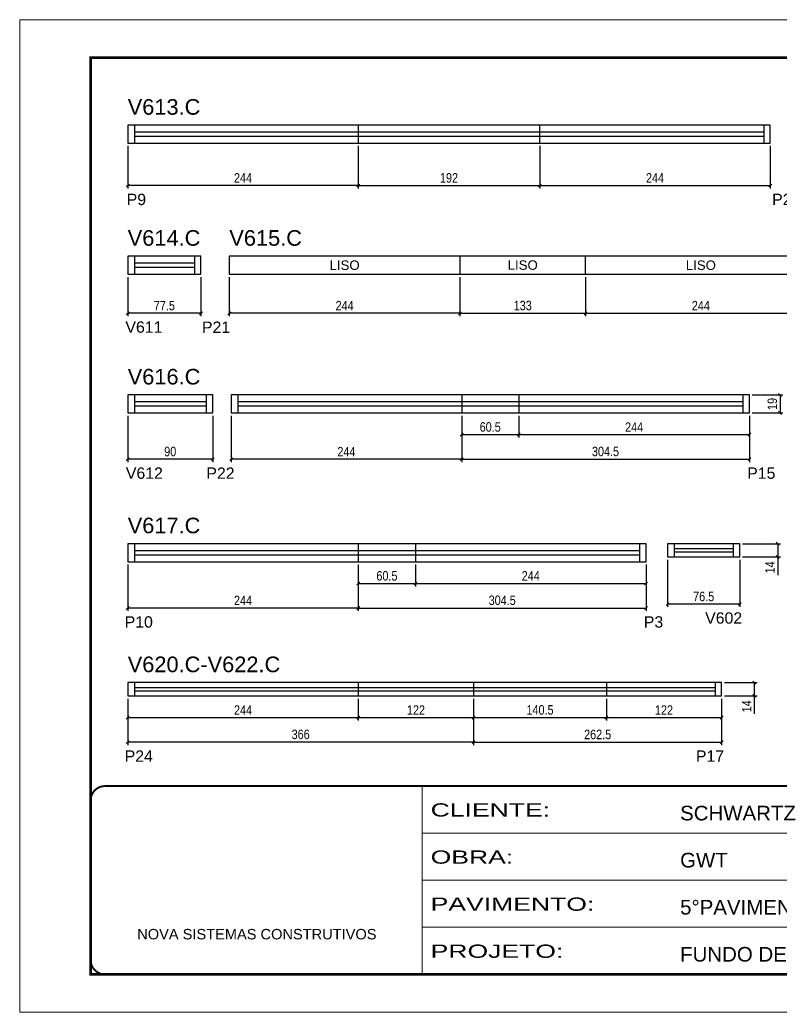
# Model space of a CAD drawing. Extents: x 3245 to 12416, y 917 to 10295.
# Drawn here: x 3245 to 4051, y 6660 to 7710 of the extents above; entities that cross this region are included whole.
import ezdxf
from ezdxf.enums import TextEntityAlignment as Align

# ---------------------------------------------------------------- set-up
doc = ezdxf.new("R2010")
doc.units = 0
doc.linetypes.add('CONTINUO', pattern=[0])
doc.linetypes.add('DASHED', pattern=[0.75, 0.5, -0.25])
for name, color, linetype in [('5', 5, 'Continuous'), ('COTA', 241, 'Continuous'), ('NOMENCLATURA', 7, 'Continuous'), ('Painéis', 200, 'Continuous'), ('SARR_2.2x7', 40, 'Continuous'), ('SARR_EDITAR', 141, 'Continuous')]:
    doc.layers.add(name, color=color, linetype=linetype)
for name, color, linetype, lineweight in [('CARIMBO', 255, 'Continuous', 9), ('Folhas', 255, 'Continuous', 9), ('SARRAFO DE PRESSAO', 251, 'DASHED', 9)]:
    doc.layers.add(name, color=color, linetype=linetype, lineweight=lineweight)
doc.styles.add('ARIAL', font='arial.ttf')
doc.styles.add('COTA TECNICA', font='techl___.ttf', dxfattribs={"height": 10})
doc.styles.add('COTA TECNICA-50', font='techl___.ttf', dxfattribs={"height": 10})
doc.styles.get("Standard").update_dxf_attribs({"font": 'arial.ttf'})
doc.styles.add('Tecnologia', font='')
doc.styles.get('Tecnologia').set_extended_font_data('Forgotten Futurist')
doc.dimstyles.new('COTA PAINEL-50', dxfattribs={"dimtxt": 10, "dimasz": 3, "dimexe": 3, "dimexo": 3, "dimgap": 3, "dimtad": 1, "dimdec": 1, "dimzin": 12, "dimdsep": 46, "dimtxsty": 'COTA TECNICA-50', "dimblk1": 'OBLIQUE', "dimblk2": 'OBLIQUE', "dimsah": 1, "dimcen": 0.9, "dimclrd": 4, "dimclre": 4, "dimclrt": 240, "dimadec": 1, "dimazin": 3, "dimtfac": 1, "dimtdec": 1, "dimtmove": 0, "dimatfit": 3, "dimfxl": 1, "dimtolj": 1, "dimtzin": 12, "dimarcsym": 0})
doc.dimstyles.new('PAINEL', dxfattribs={"dimtxt": 10, "dimasz": 3, "dimexe": 3, "dimexo": 3, "dimgap": 3, "dimtad": 1, "dimdec": 1, "dimzin": 12, "dimdsep": 46, "dimtxsty": 'COTA TECNICA', "dimblk1": 'OBLIQUE', "dimblk2": 'OBLIQUE', "dimsah": 1, "dimcen": 0.9, "dimclrd": 4, "dimclre": 4, "dimclrt": 240, "dimadec": 1, "dimazin": 3, "dimtfac": 1, "dimtdec": 1, "dimtmove": 0, "dimatfit": 3, "dimfxl": 1, "dimtolj": 1, "dimtzin": 12, "dimarcsym": 0})

# ---------------------------------------------------------------- blocks, each defined once
blk = doc.blocks.new('9999999999')
at = {"color": 30, "linetype": 'CONTINUO'}
for p, q in [((98564.6, 34230.2), (98564.6, 34429.4)), ((98564.6, 34379.6), (99584, 34379.6)), ((98564.6, 34329.8), (99488, 34329.8)), ((98564.6, 34280), (99488, 34280))]:
    blk.add_line(p, q, dxfattribs=at)
at = {"color": 30, "linetype": 'CONTINUO', "const_width": 2}
blk.add_lwpolyline([(99584, 34230.2), (99584, 34414.4, 0.414214), (99569, 34429.4), (98229, 34429.4, 0.414214), (98214, 34414.4), (98214, 34245.2, 0.414214), (98229, 34230.2), (99584, 34230.2)], format="xyb", dxfattribs=at)
at = {"layer": 'Folhas'}
blk.add_lwpolyline([(98139, 34190.2), (99624, 34190.2), (99624, 35240.2), (98139, 35240.2)], close=True, dxfattribs=at)
at = {"layer": 'Folhas', "color": 30, "const_width": 3}
blk.add_lwpolyline([(98214, 34230.2), (99584, 34230.2), (99584, 35200.2), (98214, 35200.2)], close=True, dxfattribs=at)
at = {"color": 7, "linetype": 'Continuous', "ltscale": 5, "style": 'ARIAL'}
for s, height, p in [('SCHWARTZ', 15.48, (98837.7, 34393.1)), ('GWT', 15.48, (98837.7, 34343.3)), ('5°PAVIMENTO', 15.483, (98837.7, 34293.5)), ('NOVA SISTEMAS CONSTRUTIVOS', 11.059, (98263.2, 34267.2)), ('FUNDO DE VIGA', 15.483, (98837.7, 34243.7))]:
    blk.add_text(s, height=height, dxfattribs=at).set_placement(p)
at = {"layer": 'Folhas', "color": 7, "style": 'Tecnologia', "width": 1.5}
for s, p in [('CLIENTE:', (98573.7, 34397.2)), ('OBRA:', (98573.7, 34347.3)), ('PAVIMENTO:', (98573.7, 34297.5)), ('PROJETO:', (98573.7, 34247.7))]:
    blk.add_text(s, height=14, dxfattribs=at).set_placement(p)
blk = doc.blocks.new('_Oblique')
at = {"color": 0, "linetype": 'ByBlock', "lineweight": -2}
blk.add_line((-0.5, -0.5), (0.5, 0.5), dxfattribs=at)
blk = doc.blocks.new('*D63')
at = {"layer": 'COTA', "color": 4, "linetype": 'ByBlock', "lineweight": -2, "transparency": 16777216}
for p, q in [((3359.5, 7291.2), (3359.5, 7242.2)), ((3449.5, 7291.2), (3449.5, 7242.2)), ((3449.5, 7245.2), (3359.5, 7245.2))]:
    blk.add_line(p, q, dxfattribs=at)
at = {"layer": 'Defpoints', "color": 0, "linetype": 'ByBlock', "transparency": 16777216}
for p in [(3359.5, 7294.2), (3449.5, 7294.2), (3359.5, 7245.2)]:
    blk.add_point(p, dxfattribs=at)
at = {"layer": 'COTA', "color": 4, "linetype": 'ByBlock', "lineweight": -2, "transparency": 16777216, "xscale": 3, "yscale": 3, "zscale": 3, "rotation": 180}
blk.add_blockref('_Oblique', (3359.5, 7245.2), dxfattribs=at)
at = {"layer": 'COTA', "color": 4, "linetype": 'ByBlock', "lineweight": -2, "transparency": 16777216, "xscale": 3, "yscale": 3, "zscale": 3}
blk.add_blockref('_Oblique', (3449.5, 7245.2), dxfattribs=at)
at = {"layer": 'COTA', "color": 240, "linetype": 'ByBlock', "transparency": 16777216, "insert": (3404.5, 7253.3), "char_height": 10, "attachment_point": 5, "style": 'COTA TECNICA-50'}
blk.add_mtext('\\A1;90', dxfattribs=at)
blk = doc.blocks.new('*D64')
at = {"layer": 'COTA', "color": 4, "linetype": 'ByBlock', "lineweight": -2, "transparency": 16777216}
for p, q in [((3468.9, 7291.2), (3468.9, 7242.2)), ((3712.9, 7291.2), (3712.9, 7242.2)), ((3712.9, 7245.2), (3468.9, 7245.2))]:
    blk.add_line(p, q, dxfattribs=at)
at = {"layer": 'Defpoints', "color": 0, "linetype": 'ByBlock', "transparency": 16777216}
for p in [(3468.9, 7294.2), (3712.9, 7294.2), (3468.9, 7245.2)]:
    blk.add_point(p, dxfattribs=at)
at = {"layer": 'COTA', "color": 4, "linetype": 'ByBlock', "lineweight": -2, "transparency": 16777216, "xscale": 3, "yscale": 3, "zscale": 3, "rotation": 180}
blk.add_blockref('_Oblique', (3468.9, 7245.2), dxfattribs=at)
at = {"layer": 'COTA', "color": 4, "linetype": 'ByBlock', "lineweight": -2, "transparency": 16777216, "xscale": 3, "yscale": 3, "zscale": 3}
blk.add_blockref('_Oblique', (3712.9, 7245.2), dxfattribs=at)
at = {"layer": 'COTA', "color": 240, "linetype": 'ByBlock', "transparency": 16777216, "insert": (3590.9, 7253.2), "char_height": 10, "attachment_point": 5, "style": 'COTA TECNICA-50'}
blk.add_mtext('\\A1;244', dxfattribs=at)
blk = doc.blocks.new('*D65')
at = {"layer": 'COTA', "color": 4, "linetype": 'ByBlock', "lineweight": -2, "transparency": 16777216}
for p, q in [((3712.9, 7291.2), (3712.9, 7242.2)), ((4017.4, 7291.2), (4017.4, 7242.2)), ((3712.9, 7245.2), (4017.4, 7245.2))]:
    blk.add_line(p, q, dxfattribs=at)
at = {"layer": 'Defpoints', "color": 0, "linetype": 'ByBlock', "transparency": 16777216}
for p in [(3712.9, 7294.2), (4017.4, 7294.2), (4017.4, 7245.2)]:
    blk.add_point(p, dxfattribs=at)
at = {"layer": 'COTA', "color": 4, "linetype": 'ByBlock', "lineweight": -2, "transparency": 16777216, "xscale": 3, "yscale": 3, "zscale": 3, "rotation": 180}
blk.add_blockref('_Oblique', (3712.9, 7245.2), dxfattribs=at)
at = {"layer": 'COTA', "color": 4, "linetype": 'ByBlock', "lineweight": -2, "transparency": 16777216, "xscale": 3, "yscale": 3, "zscale": 3}
blk.add_blockref('_Oblique', (4017.4, 7245.2), dxfattribs=at)
at = {"layer": 'COTA', "color": 240, "linetype": 'ByBlock', "transparency": 16777216, "insert": (3865.1, 7253.4), "char_height": 10, "attachment_point": 5, "style": 'COTA TECNICA-50'}
blk.add_mtext('\\A1;304.5', dxfattribs=at)
blk = doc.blocks.new('*D66')
at = {"layer": 'COTA', "color": 4, "linetype": 'ByBlock', "lineweight": -2, "transparency": 16777216}
for p, q in [((3712.9, 7291.2), (3712.9, 7268.2)), ((3773.4, 7291.2), (3773.4, 7268.2)), ((3712.9, 7271.2), (3773.4, 7271.2))]:
    blk.add_line(p, q, dxfattribs=at)
at = {"layer": 'Defpoints', "color": 0, "linetype": 'ByBlock', "transparency": 16777216}
for p in [(3712.9, 7294.2), (3773.4, 7294.2), (3773.4, 7271.2)]:
    blk.add_point(p, dxfattribs=at)
at = {"layer": 'COTA', "color": 4, "linetype": 'ByBlock', "lineweight": -2, "transparency": 16777216, "xscale": 3, "yscale": 3, "zscale": 3, "rotation": 180}
blk.add_blockref('_Oblique', (3712.9, 7271.2), dxfattribs=at)
at = {"layer": 'COTA', "color": 4, "linetype": 'ByBlock', "lineweight": -2, "transparency": 16777216, "xscale": 3, "yscale": 3, "zscale": 3}
blk.add_blockref('_Oblique', (3773.4, 7271.2), dxfattribs=at)
at = {"layer": 'COTA', "color": 240, "linetype": 'ByBlock', "transparency": 16777216, "insert": (3743.1, 7279.3), "char_height": 10, "attachment_point": 5, "style": 'COTA TECNICA-50'}
blk.add_mtext('\\A1;60.5', dxfattribs=at)
blk = doc.blocks.new('*D67')
at = {"layer": 'COTA', "color": 4, "linetype": 'ByBlock', "lineweight": -2, "transparency": 16777216}
for p, q in [((3773.4, 7291.2), (3773.4, 7268.2)), ((4017.4, 7291.2), (4017.4, 7268.2)), ((3773.4, 7271.2), (4017.4, 7271.2))]:
    blk.add_line(p, q, dxfattribs=at)
at = {"layer": 'Defpoints', "color": 0, "linetype": 'ByBlock', "transparency": 16777216}
for p in [(3773.4, 7294.2), (4017.4, 7294.2), (4017.4, 7271.2)]:
    blk.add_point(p, dxfattribs=at)
at = {"layer": 'COTA', "color": 4, "linetype": 'ByBlock', "lineweight": -2, "transparency": 16777216, "xscale": 3, "yscale": 3, "zscale": 3, "rotation": 180}
blk.add_blockref('_Oblique', (3773.4, 7271.2), dxfattribs=at)
at = {"layer": 'COTA', "color": 4, "linetype": 'ByBlock', "lineweight": -2, "transparency": 16777216, "xscale": 3, "yscale": 3, "zscale": 3}
blk.add_blockref('_Oblique', (4017.4, 7271.2), dxfattribs=at)
at = {"layer": 'COTA', "color": 240, "linetype": 'ByBlock', "transparency": 16777216, "insert": (3895.4, 7279.2), "char_height": 10, "attachment_point": 5, "style": 'COTA TECNICA-50'}
blk.add_mtext('\\A1;244', dxfattribs=at)
blk = doc.blocks.new('*D118')
at = {"layer": 'COTA', "color": 4, "linetype": 'ByBlock', "lineweight": -2, "transparency": 16777216}
for p, q in [((3359.5, 7576.7), (3359.5, 7531.8)), ((3603.5, 7576.7), (3603.5, 7531.8)), ((3603.5, 7534.8), (3359.5, 7534.8))]:
    blk.add_line(p, q, dxfattribs=at)
at = {"layer": 'Defpoints', "color": 0, "linetype": 'ByBlock', "transparency": 16777216}
for p in [(3359.5, 7579.7), (3603.5, 7579.7), (3359.5, 7534.8)]:
    blk.add_point(p, dxfattribs=at)
at = {"layer": 'COTA', "color": 4, "linetype": 'ByBlock', "lineweight": -2, "transparency": 16777216, "xscale": 3, "yscale": 3, "zscale": 3, "rotation": 180}
blk.add_blockref('_Oblique', (3359.5, 7534.8), dxfattribs=at)
at = {"layer": 'COTA', "color": 4, "linetype": 'ByBlock', "lineweight": -2, "transparency": 16777216, "xscale": 3, "yscale": 3, "zscale": 3}
blk.add_blockref('_Oblique', (3603.5, 7534.8), dxfattribs=at)
at = {"layer": 'COTA', "color": 240, "linetype": 'ByBlock', "transparency": 16777216, "insert": (3481.5, 7542.9), "char_height": 10, "attachment_point": 5, "style": 'COTA TECNICA-50'}
blk.add_mtext('\\A1;244', dxfattribs=at)
blk = doc.blocks.new('*D120')
at = {"layer": 'COTA', "color": 4, "linetype": 'ByBlock', "lineweight": -2, "transparency": 16777216}
for p, q in [((3603.5, 7576.7), (3603.5, 7531.8)), ((3795.5, 7576.7), (3795.5, 7531.8)), ((3603.5, 7534.8), (3795.5, 7534.8))]:
    blk.add_line(p, q, dxfattribs=at)
at = {"layer": 'Defpoints', "color": 0, "linetype": 'ByBlock', "transparency": 16777216}
for p in [(3603.5, 7579.7), (3795.5, 7579.7), (3795.5, 7534.8)]:
    blk.add_point(p, dxfattribs=at)
at = {"layer": 'COTA', "color": 4, "linetype": 'ByBlock', "lineweight": -2, "transparency": 16777216, "xscale": 3, "yscale": 3, "zscale": 3, "rotation": 180}
blk.add_blockref('_Oblique', (3603.5, 7534.8), dxfattribs=at)
at = {"layer": 'COTA', "color": 4, "linetype": 'ByBlock', "lineweight": -2, "transparency": 16777216, "xscale": 3, "yscale": 3, "zscale": 3}
blk.add_blockref('_Oblique', (3795.5, 7534.8), dxfattribs=at)
at = {"layer": 'COTA', "color": 240, "linetype": 'ByBlock', "transparency": 16777216, "insert": (3699.5, 7542.9), "char_height": 10, "attachment_point": 5, "style": 'COTA TECNICA-50'}
blk.add_mtext('\\A1;192', dxfattribs=at)
blk = doc.blocks.new('*D121')
at = {"layer": 'COTA', "color": 4, "linetype": 'ByBlock', "lineweight": -2, "transparency": 16777216}
for p, q in [((3795.5, 7576.7), (3795.5, 7531.8)), ((4039.5, 7576.7), (4039.5, 7531.8)), ((3795.5, 7534.8), (4039.5, 7534.8))]:
    blk.add_line(p, q, dxfattribs=at)
at = {"layer": 'Defpoints', "color": 0, "linetype": 'ByBlock', "transparency": 16777216}
for p in [(3795.5, 7579.7), (4039.5, 7579.7), (4039.5, 7534.8)]:
    blk.add_point(p, dxfattribs=at)
at = {"layer": 'COTA', "color": 4, "linetype": 'ByBlock', "lineweight": -2, "transparency": 16777216, "xscale": 3, "yscale": 3, "zscale": 3, "rotation": 180}
blk.add_blockref('_Oblique', (3795.5, 7534.8), dxfattribs=at)
at = {"layer": 'COTA', "color": 4, "linetype": 'ByBlock', "lineweight": -2, "transparency": 16777216, "xscale": 3, "yscale": 3, "zscale": 3}
blk.add_blockref('_Oblique', (4039.5, 7534.8), dxfattribs=at)
at = {"layer": 'COTA', "color": 240, "linetype": 'ByBlock', "transparency": 16777216, "insert": (3917.5, 7542.9), "char_height": 10, "attachment_point": 5, "style": 'COTA TECNICA-50'}
blk.add_mtext('\\A1;244', dxfattribs=at)
blk = doc.blocks.new('*D119')
at = {"layer": 'COTA', "color": 4, "linetype": 'ByBlock', "lineweight": -2, "transparency": 16777216}
for p, q in [((3467, 7438), (3467, 7396.6)), ((3711, 7438), (3711, 7396.6)), ((3711, 7399.6), (3467, 7399.6))]:
    blk.add_line(p, q, dxfattribs=at)
at = {"layer": 'Defpoints', "color": 0, "linetype": 'ByBlock', "transparency": 16777216}
for p in [(3467, 7441), (3711, 7441), (3467, 7399.6)]:
    blk.add_point(p, dxfattribs=at)
at = {"layer": 'COTA', "color": 4, "linetype": 'ByBlock', "lineweight": -2, "transparency": 16777216, "xscale": 3, "yscale": 3, "zscale": 3, "rotation": 180}
blk.add_blockref('_Oblique', (3467, 7399.6), dxfattribs=at)
at = {"layer": 'COTA', "color": 4, "linetype": 'ByBlock', "lineweight": -2, "transparency": 16777216, "xscale": 3, "yscale": 3, "zscale": 3}
blk.add_blockref('_Oblique', (3711, 7399.6), dxfattribs=at)
at = {"layer": 'COTA', "color": 240, "linetype": 'ByBlock', "transparency": 16777216, "insert": (3589, 7407.7), "char_height": 10, "attachment_point": 5, "style": 'COTA TECNICA-50'}
blk.add_mtext('\\A1;244', dxfattribs=at)
blk = doc.blocks.new('*D124')
at = {"layer": 'COTA', "color": 4, "linetype": 'ByBlock', "lineweight": -2, "transparency": 16777216}
for p, q in [((3711, 7438), (3711, 7396.6)), ((3844, 7438), (3844, 7396.6)), ((3711, 7399.6), (3844, 7399.6))]:
    blk.add_line(p, q, dxfattribs=at)
at = {"layer": 'Defpoints', "color": 0, "linetype": 'ByBlock', "transparency": 16777216}
for p in [(3711, 7441), (3844, 7441), (3844, 7399.6)]:
    blk.add_point(p, dxfattribs=at)
at = {"layer": 'COTA', "color": 4, "linetype": 'ByBlock', "lineweight": -2, "transparency": 16777216, "xscale": 3, "yscale": 3, "zscale": 3, "rotation": 180}
blk.add_blockref('_Oblique', (3711, 7399.6), dxfattribs=at)
at = {"layer": 'COTA', "color": 4, "linetype": 'ByBlock', "lineweight": -2, "transparency": 16777216, "xscale": 3, "yscale": 3, "zscale": 3}
blk.add_blockref('_Oblique', (3844, 7399.6), dxfattribs=at)
at = {"layer": 'COTA', "color": 240, "linetype": 'ByBlock', "transparency": 16777216, "insert": (3777.5, 7407.8), "char_height": 10, "attachment_point": 5, "style": 'COTA TECNICA-50'}
blk.add_mtext('\\A1;133', dxfattribs=at)
blk = doc.blocks.new('*D125')
at = {"layer": 'COTA', "color": 4, "linetype": 'ByBlock', "lineweight": -2, "transparency": 16777216}
for p, q in [((3844, 7438), (3844, 7396.6)), ((4088, 7438), (4088, 7396.6)), ((3844, 7399.6), (4088, 7399.6))]:
    blk.add_line(p, q, dxfattribs=at)
at = {"layer": 'Defpoints', "color": 0, "linetype": 'ByBlock', "transparency": 16777216}
for p in [(3844, 7441), (4088, 7441), (4088, 7399.6)]:
    blk.add_point(p, dxfattribs=at)
at = {"layer": 'COTA', "color": 4, "linetype": 'ByBlock', "lineweight": -2, "transparency": 16777216, "xscale": 3, "yscale": 3, "zscale": 3, "rotation": 180}
blk.add_blockref('_Oblique', (3844, 7399.6), dxfattribs=at)
at = {"layer": 'COTA', "color": 4, "linetype": 'ByBlock', "lineweight": -2, "transparency": 16777216, "xscale": 3, "yscale": 3, "zscale": 3}
blk.add_blockref('_Oblique', (4088, 7399.6), dxfattribs=at)
at = {"layer": 'COTA', "color": 240, "linetype": 'ByBlock', "transparency": 16777216, "insert": (3966, 7407.7), "char_height": 10, "attachment_point": 5, "style": 'COTA TECNICA-50'}
blk.add_mtext('\\A1;244', dxfattribs=at)
blk = doc.blocks.new('*D127')
at = {"layer": 'COTA', "color": 4, "linetype": 'ByBlock', "lineweight": -2, "transparency": 16777216}
for p, q in [((3359.5, 7438), (3359.5, 7396.6)), ((3437, 7437.9), (3437, 7396.6)), ((3437, 7399.6), (3359.5, 7399.6))]:
    blk.add_line(p, q, dxfattribs=at)
at = {"layer": 'Defpoints', "color": 0, "linetype": 'ByBlock', "transparency": 16777216}
for p in [(3359.5, 7441), (3437, 7440.9), (3359.5, 7399.6)]:
    blk.add_point(p, dxfattribs=at)
at = {"layer": 'COTA', "color": 4, "linetype": 'ByBlock', "lineweight": -2, "transparency": 16777216, "xscale": 3, "yscale": 3, "zscale": 3, "rotation": 180}
blk.add_blockref('_Oblique', (3359.5, 7399.6), dxfattribs=at)
at = {"layer": 'COTA', "color": 4, "linetype": 'ByBlock', "lineweight": -2, "transparency": 16777216, "xscale": 3, "yscale": 3, "zscale": 3}
blk.add_blockref('_Oblique', (3437, 7399.6), dxfattribs=at)
at = {"layer": 'COTA', "color": 240, "linetype": 'ByBlock', "transparency": 16777216, "insert": (3398.3, 7407.7), "char_height": 10, "attachment_point": 5, "style": 'COTA TECNICA-50'}
blk.add_mtext('\\A1;77.5', dxfattribs=at)
blk = doc.blocks.new('*D128')
at = {"layer": 'COTA', "color": 4, "lineweight": -2, "transparency": 16777216}
for p, q in [((4020.4, 7313.2), (4052.8, 7313.2)), ((4049.8, 7313.2), (4049.8, 7294.2)), ((4020.4, 7294.2), (4052.8, 7294.2))]:
    blk.add_line(p, q, dxfattribs=at)
at = {"layer": 'Defpoints', "color": 0, "transparency": 16777216}
for p in [(4017.4, 7313.2), (4017.4, 7294.2), (4049.8, 7294.2)]:
    blk.add_point(p, dxfattribs=at)
at = {"layer": 'COTA', "color": 4, "lineweight": -2, "transparency": 16777216, "xscale": 3, "yscale": 3, "zscale": 3}
for p, rotation in [((4049.8, 7313.2), 90), ((4049.8, 7294.2), 270)]:
    blk.add_blockref('_Oblique', p, dxfattribs=dict(at, rotation=rotation))
at = {"layer": 'COTA', "color": 240, "transparency": 16777216, "insert": (4041.7, 7303.7), "char_height": 10, "attachment_point": 5, "rotation": 90, "style": 'COTA TECNICA'}
blk.add_mtext('\\A1;19', dxfattribs=at)
blk = doc.blocks.new('*D129')
at = {"layer": 'COTA', "color": 4, "linetype": 'ByBlock', "lineweight": -2, "transparency": 16777216}
for p, q in [((3359.5, 7133.8), (3359.5, 7084.7)), ((3603.5, 7133.8), (3603.5, 7084.7)), ((3603.5, 7087.7), (3359.5, 7087.7))]:
    blk.add_line(p, q, dxfattribs=at)
at = {"layer": 'Defpoints', "color": 0, "linetype": 'ByBlock', "transparency": 16777216}
for p in [(3359.5, 7136.8), (3603.5, 7136.8), (3359.5, 7087.7)]:
    blk.add_point(p, dxfattribs=at)
at = {"layer": 'COTA', "color": 4, "linetype": 'ByBlock', "lineweight": -2, "transparency": 16777216, "xscale": 3, "yscale": 3, "zscale": 3, "rotation": 180}
blk.add_blockref('_Oblique', (3359.5, 7087.7), dxfattribs=at)
at = {"layer": 'COTA', "color": 4, "linetype": 'ByBlock', "lineweight": -2, "transparency": 16777216, "xscale": 3, "yscale": 3, "zscale": 3}
blk.add_blockref('_Oblique', (3603.5, 7087.7), dxfattribs=at)
at = {"layer": 'COTA', "color": 240, "linetype": 'ByBlock', "transparency": 16777216, "insert": (3481.5, 7095.8), "char_height": 10, "attachment_point": 5, "style": 'COTA TECNICA-50'}
blk.add_mtext('\\A1;244', dxfattribs=at)
blk = doc.blocks.new('*D130')
at = {"layer": 'COTA', "color": 4, "linetype": 'ByBlock', "lineweight": -2, "transparency": 16777216}
for p, q in [((3603.5, 7133.8), (3603.5, 7084.7)), ((3908, 7133.8), (3908, 7084.7)), ((3603.5, 7087.7), (3908, 7087.7))]:
    blk.add_line(p, q, dxfattribs=at)
at = {"layer": 'Defpoints', "color": 0, "linetype": 'ByBlock', "transparency": 16777216}
for p in [(3603.5, 7136.8), (3908, 7136.8), (3908, 7087.7)]:
    blk.add_point(p, dxfattribs=at)
at = {"layer": 'COTA', "color": 4, "linetype": 'ByBlock', "lineweight": -2, "transparency": 16777216, "xscale": 3, "yscale": 3, "zscale": 3, "rotation": 180}
blk.add_blockref('_Oblique', (3603.5, 7087.7), dxfattribs=at)
at = {"layer": 'COTA', "color": 4, "linetype": 'ByBlock', "lineweight": -2, "transparency": 16777216, "xscale": 3, "yscale": 3, "zscale": 3}
blk.add_blockref('_Oblique', (3908, 7087.7), dxfattribs=at)
at = {"layer": 'COTA', "color": 240, "linetype": 'ByBlock', "transparency": 16777216, "insert": (3755.8, 7095.9), "char_height": 10, "attachment_point": 5, "style": 'COTA TECNICA-50'}
blk.add_mtext('\\A1;304.5', dxfattribs=at)
blk = doc.blocks.new('*D131')
at = {"layer": 'COTA', "color": 4, "linetype": 'ByBlock', "lineweight": -2, "transparency": 16777216}
for p, q in [((3603.5, 7133.8), (3603.5, 7110.7)), ((3664, 7133.8), (3664, 7110.7)), ((3603.5, 7113.7), (3664, 7113.7))]:
    blk.add_line(p, q, dxfattribs=at)
at = {"layer": 'Defpoints', "color": 0, "linetype": 'ByBlock', "transparency": 16777216}
for p in [(3603.5, 7136.8), (3664, 7136.8), (3664, 7113.7)]:
    blk.add_point(p, dxfattribs=at)
at = {"layer": 'COTA', "color": 4, "linetype": 'ByBlock', "lineweight": -2, "transparency": 16777216, "xscale": 3, "yscale": 3, "zscale": 3, "rotation": 180}
blk.add_blockref('_Oblique', (3603.5, 7113.7), dxfattribs=at)
at = {"layer": 'COTA', "color": 4, "linetype": 'ByBlock', "lineweight": -2, "transparency": 16777216, "xscale": 3, "yscale": 3, "zscale": 3}
blk.add_blockref('_Oblique', (3664, 7113.7), dxfattribs=at)
at = {"layer": 'COTA', "color": 240, "linetype": 'ByBlock', "transparency": 16777216, "insert": (3633.8, 7121.8), "char_height": 10, "attachment_point": 5, "style": 'COTA TECNICA-50'}
blk.add_mtext('\\A1;60.5', dxfattribs=at)
blk = doc.blocks.new('*D132')
at = {"layer": 'COTA', "color": 4, "linetype": 'ByBlock', "lineweight": -2, "transparency": 16777216}
for p, q in [((3664, 7133.8), (3664, 7110.7)), ((3908, 7133.8), (3908, 7110.7)), ((3664, 7113.7), (3908, 7113.7))]:
    blk.add_line(p, q, dxfattribs=at)
at = {"layer": 'Defpoints', "color": 0, "linetype": 'ByBlock', "transparency": 16777216}
for p in [(3664, 7136.8), (3908, 7136.8), (3908, 7113.7)]:
    blk.add_point(p, dxfattribs=at)
at = {"layer": 'COTA', "color": 4, "linetype": 'ByBlock', "lineweight": -2, "transparency": 16777216, "xscale": 3, "yscale": 3, "zscale": 3, "rotation": 180}
blk.add_blockref('_Oblique', (3664, 7113.7), dxfattribs=at)
at = {"layer": 'COTA', "color": 4, "linetype": 'ByBlock', "lineweight": -2, "transparency": 16777216, "xscale": 3, "yscale": 3, "zscale": 3}
blk.add_blockref('_Oblique', (3908, 7113.7), dxfattribs=at)
at = {"layer": 'COTA', "color": 240, "linetype": 'ByBlock', "transparency": 16777216, "insert": (3786, 7121.8), "char_height": 10, "attachment_point": 5, "style": 'COTA TECNICA-50'}
blk.add_mtext('\\A1;244', dxfattribs=at)
blk = doc.blocks.new('*D133')
at = {"layer": 'COTA', "color": 4, "linetype": 'ByBlock', "lineweight": -2, "transparency": 16777216}
for p, q in [((3930.7, 7138.8), (3930.7, 7088.9)), ((4007.2, 7138.8), (4007.2, 7088.9)), ((4007.2, 7091.9), (3930.7, 7091.9))]:
    blk.add_line(p, q, dxfattribs=at)
at = {"layer": 'Defpoints', "color": 0, "linetype": 'ByBlock', "transparency": 16777216}
for p in [(3930.7, 7141.8), (4007.2, 7141.8), (3930.7, 7091.9)]:
    blk.add_point(p, dxfattribs=at)
at = {"layer": 'COTA', "color": 4, "linetype": 'ByBlock', "lineweight": -2, "transparency": 16777216, "xscale": 3, "yscale": 3, "zscale": 3, "rotation": 180}
blk.add_blockref('_Oblique', (3930.7, 7091.9), dxfattribs=at)
at = {"layer": 'COTA', "color": 4, "linetype": 'ByBlock', "lineweight": -2, "transparency": 16777216, "xscale": 3, "yscale": 3, "zscale": 3}
blk.add_blockref('_Oblique', (4007.2, 7091.9), dxfattribs=at)
at = {"layer": 'COTA', "color": 240, "linetype": 'ByBlock', "transparency": 16777216, "insert": (3969, 7100), "char_height": 10, "attachment_point": 5, "style": 'COTA TECNICA-50'}
blk.add_mtext('\\A1;76.5', dxfattribs=at)
blk = doc.blocks.new('*D134')
at = {"layer": 'COTA', "color": 4, "linetype": 'ByBlock', "lineweight": -2, "transparency": 16777216}
for p, q in [((4010.2, 7155.8), (4050.3, 7155.8)), ((4047.3, 7155.8), (4047.3, 7141.8)), ((4010.2, 7141.8), (4050.3, 7141.8)), ((4047.3, 7141.8), (4047.3, 7122.7))]:
    blk.add_line(p, q, dxfattribs=at)
at = {"layer": 'Defpoints', "color": 0, "linetype": 'ByBlock', "transparency": 16777216}
for p in [(4007.2, 7155.8), (4007.2, 7141.8), (4047.3, 7141.8)]:
    blk.add_point(p, dxfattribs=at)
at = {"layer": 'COTA', "color": 4, "linetype": 'ByBlock', "lineweight": -2, "transparency": 16777216, "xscale": 3, "yscale": 3, "zscale": 3}
for p, rotation in [((4047.3, 7155.8), 90), ((4047.3, 7141.8), 270)]:
    blk.add_blockref('_Oblique', p, dxfattribs=dict(at, rotation=rotation))
at = {"layer": 'COTA', "color": 240, "linetype": 'ByBlock', "transparency": 16777216, "insert": (4039.2, 7130.7), "char_height": 10, "attachment_point": 5, "rotation": 90, "style": 'COTA TECNICA-50'}
blk.add_mtext('\\A1;14', dxfattribs=at)
blk = doc.blocks.new('*D148')
at = {"layer": 'COTA', "color": 4, "linetype": 'ByBlock', "lineweight": -2, "transparency": 16777216}
for p, q in [((3359.5, 6991.8), (3359.5, 6942.8)), ((3725.5, 6991.8), (3725.5, 6942.8)), ((3725.5, 6945.8), (3359.5, 6945.8))]:
    blk.add_line(p, q, dxfattribs=at)
at = {"layer": 'Defpoints', "color": 0, "linetype": 'ByBlock', "transparency": 16777216}
for p in [(3359.5, 6994.8), (3725.5, 6994.8), (3359.5, 6945.8)]:
    blk.add_point(p, dxfattribs=at)
at = {"layer": 'COTA', "color": 4, "linetype": 'ByBlock', "lineweight": -2, "transparency": 16777216, "xscale": 3, "yscale": 3, "zscale": 3, "rotation": 180}
blk.add_blockref('_Oblique', (3359.5, 6945.8), dxfattribs=at)
at = {"layer": 'COTA', "color": 4, "linetype": 'ByBlock', "lineweight": -2, "transparency": 16777216, "xscale": 3, "yscale": 3, "zscale": 3}
blk.add_blockref('_Oblique', (3725.5, 6945.8), dxfattribs=at)
at = {"layer": 'COTA', "color": 240, "linetype": 'ByBlock', "transparency": 16777216, "insert": (3542.5, 6954), "char_height": 10, "attachment_point": 5, "style": 'COTA TECNICA-50'}
blk.add_mtext('\\A1;366', dxfattribs=at)
blk = doc.blocks.new('*D145')
at = {"layer": 'COTA', "color": 4, "linetype": 'ByBlock', "lineweight": -2, "transparency": 16777216}
for p, q in [((3725.5, 6991.8), (3725.5, 6942.8)), ((3988, 6991.8), (3988, 6942.8)), ((3725.5, 6945.8), (3988, 6945.8))]:
    blk.add_line(p, q, dxfattribs=at)
at = {"layer": 'Defpoints', "color": 0, "linetype": 'ByBlock', "transparency": 16777216}
for p in [(3725.5, 6994.8), (3988, 6994.8), (3988, 6945.8)]:
    blk.add_point(p, dxfattribs=at)
at = {"layer": 'COTA', "color": 4, "linetype": 'ByBlock', "lineweight": -2, "transparency": 16777216, "xscale": 3, "yscale": 3, "zscale": 3, "rotation": 180}
blk.add_blockref('_Oblique', (3725.5, 6945.8), dxfattribs=at)
at = {"layer": 'COTA', "color": 4, "linetype": 'ByBlock', "lineweight": -2, "transparency": 16777216, "xscale": 3, "yscale": 3, "zscale": 3}
blk.add_blockref('_Oblique', (3988, 6945.8), dxfattribs=at)
at = {"layer": 'COTA', "color": 240, "linetype": 'ByBlock', "transparency": 16777216, "insert": (3856.8, 6953.9), "char_height": 10, "attachment_point": 5, "style": 'COTA TECNICA-50'}
blk.add_mtext('\\A1;262.5', dxfattribs=at)
blk = doc.blocks.new('*D146')
at = {"layer": 'COTA', "color": 4, "linetype": 'ByBlock', "lineweight": -2, "transparency": 16777216}
for p, q in [((3725.5, 6991.8), (3725.5, 6968.8)), ((3866, 6991.8), (3866, 6968.8)), ((3725.5, 6971.8), (3866, 6971.8))]:
    blk.add_line(p, q, dxfattribs=at)
at = {"layer": 'Defpoints', "color": 0, "linetype": 'ByBlock', "transparency": 16777216}
for p in [(3725.5, 6994.8), (3866, 6994.8), (3866, 6971.8)]:
    blk.add_point(p, dxfattribs=at)
at = {"layer": 'COTA', "color": 4, "linetype": 'ByBlock', "lineweight": -2, "transparency": 16777216, "xscale": 3, "yscale": 3, "zscale": 3, "rotation": 180}
blk.add_blockref('_Oblique', (3725.5, 6971.8), dxfattribs=at)
at = {"layer": 'COTA', "color": 4, "linetype": 'ByBlock', "lineweight": -2, "transparency": 16777216, "xscale": 3, "yscale": 3, "zscale": 3}
blk.add_blockref('_Oblique', (3866, 6971.8), dxfattribs=at)
at = {"layer": 'COTA', "color": 240, "linetype": 'ByBlock', "transparency": 16777216, "insert": (3795.8, 6979.9), "char_height": 10, "attachment_point": 5, "style": 'COTA TECNICA-50'}
blk.add_mtext('\\A1;140.5', dxfattribs=at)
blk = doc.blocks.new('*D147')
at = {"layer": 'COTA', "color": 4, "linetype": 'ByBlock', "lineweight": -2, "transparency": 16777216}
for p, q in [((3866, 6991.8), (3866, 6968.8)), ((3988, 6991.8), (3988, 6968.8)), ((3866, 6971.8), (3988, 6971.8))]:
    blk.add_line(p, q, dxfattribs=at)
at = {"layer": 'Defpoints', "color": 0, "linetype": 'ByBlock', "transparency": 16777216}
for p in [(3866, 6994.8), (3988, 6994.8), (3988, 6971.8)]:
    blk.add_point(p, dxfattribs=at)
at = {"layer": 'COTA', "color": 4, "linetype": 'ByBlock', "lineweight": -2, "transparency": 16777216, "xscale": 3, "yscale": 3, "zscale": 3, "rotation": 180}
blk.add_blockref('_Oblique', (3866, 6971.8), dxfattribs=at)
at = {"layer": 'COTA', "color": 4, "linetype": 'ByBlock', "lineweight": -2, "transparency": 16777216, "xscale": 3, "yscale": 3, "zscale": 3}
blk.add_blockref('_Oblique', (3988, 6971.8), dxfattribs=at)
at = {"layer": 'COTA', "color": 240, "linetype": 'ByBlock', "transparency": 16777216, "insert": (3927, 6979.8), "char_height": 10, "attachment_point": 5, "style": 'COTA TECNICA-50'}
blk.add_mtext('\\A1;122', dxfattribs=at)
blk = doc.blocks.new('*D149')
at = {"layer": 'COTA', "color": 4, "lineweight": -2, "transparency": 16777216}
for p, q in [((3991, 7008.8), (4025.6, 7008.8)), ((4022.6, 7008.8), (4022.6, 6994.8)), ((3991, 6994.8), (4025.6, 6994.8)), ((4022.6, 6994.8), (4022.6, 6975.7))]:
    blk.add_line(p, q, dxfattribs=at)
at = {"layer": 'Defpoints', "color": 0, "transparency": 16777216}
for p in [(3988, 7008.8), (3988, 6994.8), (4022.6, 6994.8)]:
    blk.add_point(p, dxfattribs=at)
at = {"layer": 'COTA', "color": 4, "lineweight": -2, "transparency": 16777216, "xscale": 3, "yscale": 3, "zscale": 3}
for p, rotation in [((4022.6, 7008.8), 90), ((4022.6, 6994.8), 270)]:
    blk.add_blockref('_Oblique', p, dxfattribs=dict(at, rotation=rotation))
at = {"layer": 'COTA', "color": 240, "transparency": 16777216, "insert": (4014.5, 6983.8), "char_height": 10, "attachment_point": 5, "rotation": 90, "style": 'COTA TECNICA'}
blk.add_mtext('\\A1;14', dxfattribs=at)
blk = doc.blocks.new('*D150')
at = {"layer": 'COTA', "color": 4, "lineweight": -2, "transparency": 16777216}
for p, q in [((3359.5, 6991.8), (3359.5, 6968.8)), ((3603.5, 6991.8), (3603.5, 6968.8)), ((3359.5, 6971.8), (3603.5, 6971.8))]:
    blk.add_line(p, q, dxfattribs=at)
at = {"layer": 'Defpoints', "color": 0, "transparency": 16777216}
for p in [(3359.5, 6994.8), (3603.5, 6994.8), (3603.5, 6971.8)]:
    blk.add_point(p, dxfattribs=at)
at = {"layer": 'COTA', "color": 4, "lineweight": -2, "transparency": 16777216, "xscale": 3, "yscale": 3, "zscale": 3, "rotation": 180}
blk.add_blockref('_Oblique', (3359.5, 6971.8), dxfattribs=at)
at = {"layer": 'COTA', "color": 4, "lineweight": -2, "transparency": 16777216, "xscale": 3, "yscale": 3, "zscale": 3}
blk.add_blockref('_Oblique', (3603.5, 6971.8), dxfattribs=at)
at = {"layer": 'COTA', "color": 240, "transparency": 16777216, "insert": (3481.5, 6979.8), "char_height": 10, "attachment_point": 5, "style": 'COTA TECNICA'}
blk.add_mtext('\\A1;244', dxfattribs=at)
blk = doc.blocks.new('*D151')
at = {"layer": 'COTA', "color": 4, "lineweight": -2, "transparency": 16777216}
for p, q in [((3603.5, 6991.8), (3603.5, 6968.8)), ((3725.5, 6991.8), (3725.5, 6968.8)), ((3603.5, 6971.8), (3725.5, 6971.8))]:
    blk.add_line(p, q, dxfattribs=at)
at = {"layer": 'Defpoints', "color": 0, "transparency": 16777216}
for p in [(3603.5, 6994.8), (3725.5, 6994.8), (3725.5, 6971.8)]:
    blk.add_point(p, dxfattribs=at)
at = {"layer": 'COTA', "color": 4, "lineweight": -2, "transparency": 16777216, "xscale": 3, "yscale": 3, "zscale": 3, "rotation": 180}
blk.add_blockref('_Oblique', (3603.5, 6971.8), dxfattribs=at)
at = {"layer": 'COTA', "color": 4, "lineweight": -2, "transparency": 16777216, "xscale": 3, "yscale": 3, "zscale": 3}
blk.add_blockref('_Oblique', (3725.5, 6971.8), dxfattribs=at)
at = {"layer": 'COTA', "color": 240, "transparency": 16777216, "insert": (3664.5, 6979.8), "char_height": 10, "attachment_point": 5, "style": 'COTA TECNICA'}
blk.add_mtext('\\A1;122', dxfattribs=at)

msp = doc.modelspace()

# ---------------------------------------------------------------- linework, layer by layer
at = {"layer": 'Painéis', "linetype": 'Continuous'}
for p, q in [((4039.51, 7598.69), (3359.51, 7598.69)), ((3359.51, 7598.69), (3359.51, 7579.69)), ((3603.51, 7598.69), (3603.51, 7579.69)), ((3795.51, 7579.69), (3795.51, 7598.69)), ((4039.51, 7579.69), (4039.51, 7598.69)), ((3359.51, 7579.69), (4039.51, 7579.69)), ((4088.02, 7460.02), (3467.02, 7460.02)), ((3467.02, 7460.02), (3467.02, 7441.02)), ((3711.02, 7460.02), (3711.02, 7441.02)), ((3844.02, 7441.02), (3844.02, 7460.02)), ((3467.02, 7441.02), (4088.02, 7441.02)), ((3712.9, 7313.23), (3712.9, 7294.23)), ((3773.4, 7313.23), (3773.4, 7294.23)), ((3603.51, 7155.78), (3603.51, 7136.78)), ((3664.01, 7155.78), (3664.01, 7136.78)), ((3603.51, 7008.81), (3603.51, 6994.81)), ((3725.51, 7008.81), (3725.51, 6994.81)), ((3866.01, 7008.81), (3866.01, 6994.81))]:
    msp.add_line(p, q, dxfattribs=at)
for points in [[(3437.01, 7459.91), (3359.51, 7460.02), (3359.51, 7441.02), (3437.01, 7440.91)], [(3449.51, 7313.23), (3359.51, 7313.23), (3359.51, 7294.23), (3449.51, 7294.23)], [(4017.4, 7313.23), (3468.9, 7313.23), (3468.9, 7294.23), (4017.4, 7294.23)], [(3908.01, 7155.78), (3359.51, 7155.78), (3359.51, 7136.78), (3908.01, 7136.78)], [(4007.22, 7155.78), (3930.72, 7155.78), (3930.72, 7141.78), (4007.22, 7141.78)], [(3988.01, 7008.81), (3359.51, 7008.81), (3359.51, 6994.81), (3988.01, 6994.81)]]:
    msp.add_lwpolyline(points, close=True, dxfattribs=at)
at = {"layer": 'SARR_2.2x7', "linetype": 'Continuous'}
for p, q in [((3366.51, 7598.69), (3366.51, 7579.69)), ((3366.51, 7591.69), (3603.51, 7591.69)), ((3603.51, 7591.69), (3795.51, 7591.69)), ((3795.51, 7591.69), (4032.51, 7591.69)), ((4032.51, 7598.69), (4032.51, 7579.69)), ((3603.51, 7586.69), (3366.51, 7586.69)), ((3795.51, 7586.69), (3603.51, 7586.69)), ((4032.51, 7586.69), (3795.51, 7586.69)), ((3366.51, 7460.02), (3366.51, 7441.02)), ((3430.01, 7459.91), (3430.01, 7440.91)), ((3366.51, 7453.02), (3430.01, 7452.91)), ((3430.01, 7447.91), (3366.51, 7448.02)), ((3366.51, 7313.23), (3366.51, 7294.23)), ((3442.51, 7313.23), (3442.51, 7294.23)), ((3475.9, 7313.23), (3475.9, 7294.23)), ((4010.4, 7313.23), (4010.4, 7294.23)), ((3366.51, 7306.23), (3442.51, 7306.23)), ((3442.51, 7301.23), (3366.51, 7301.23)), ((3475.9, 7306.23), (3712.9, 7306.23)), ((3712.9, 7301.23), (3475.9, 7301.23)), ((3712.9, 7306.23), (4010.4, 7306.23)), ((4010.4, 7301.23), (3712.9, 7301.23)), ((3366.51, 7155.78), (3366.51, 7136.78)), ((3901.01, 7155.78), (3901.01, 7136.78)), ((3937.72, 7155.78), (3937.72, 7141.78)), ((4000.22, 7155.78), (4000.22, 7141.78)), ((3366.51, 7148.78), (3603.51, 7148.78)), ((3603.51, 7143.78), (3366.51, 7143.78)), ((3603.51, 7148.78), (3901.01, 7148.78)), ((3901.01, 7143.78), (3603.51, 7143.78)), ((3366.51, 7008.81), (3366.51, 6994.81)), ((3981.01, 7008.81), (3981.01, 6994.81))]:
    msp.add_line(p, q, dxfattribs=at)
at = {"layer": 'SARR_EDITAR', "linetype": 'Continuous'}
for p, q in [((3937.72, 7150.78), (4000.22, 7150.78)), ((4000.22, 7146.78), (3937.72, 7146.78)), ((3366.51, 7003.81), (3725.51, 7003.81)), ((3725.51, 7003.81), (3981.01, 7003.81)), ((3725.51, 6999.81), (3366.51, 6999.81)), ((3981.01, 6999.81), (3725.51, 6999.81))]:
    msp.add_line(p, q, dxfattribs=at)

# ---------------------------------------------------------------- block references
at = {"layer": 'SARRAFO DE PRESSAO', "color": 6, "linetype": 'ByBlock'}
msp.add_blockref('9999999999', (-94893.63, -27530.07), dxfattribs=at)

# ---------------------------------------------------------------- texts
at = {"layer": '5', "linetype": 'Continuous'}
for s, rotation, p in [('P9', 0.00004, (3358.43, 7514.11)), ('P2', 0.00004, (4041.47, 7514.11)), ('V611', 359.99996, (3357.05, 7379.04)), ('P21', 0.00004, (3438.07, 7378.93)), ('V612', 359.99996, (3357.56, 7224.48)), ('P22', 359.99996, (3442.74, 7224.48)), ('P15', 359.99996, (4015.07, 7224.48)), ('P10', 359.99996, (3356.28, 7067.03)), ('P3', 359.99996, (3905.68, 7067.03)), ('V602', 0.00004, (3970.57, 7071.2)), ('P24', 359.99996, (3356.28, 6925.06)), ('P17', 359.99996, (3960.77, 6925.06))]:
    msp.add_text(s, height=12, rotation=rotation, dxfattribs=at).set_placement(p)
at = {"layer": 'CARIMBO', "style": 'ARIAL'}
for p in [(3589.02, 7450.52), (3777.52, 7450.66), (3966.02, 7450.52)]:
    msp.add_text('LISO', height=10, dxfattribs=at).set_placement(p, align=Align.MIDDLE_CENTER)
at = {"layer": 'NOMENCLATURA', "linetype": 'Continuous'}
for s, p in [('V613.C', (3359.51, 7609.76)), ('V614.C', (3359.51, 7471.09)), ('V615.C', (3467.02, 7471.09)), ('V616.C', (3359.51, 7324.3)), ('V617.C', (3359.51, 7166.85)), ('V620.C-V622.C', (3359.51, 7019.88))]:
    msp.add_text(s, height=16.5, dxfattribs=at).set_placement(p)

# ---------------------------------------------------------------- dimensions: what is measured, and where the dimension line sits
at = {"layer": 'COTA', "linetype": 'ByBlock'}
for base, p1, p2, angle, picture, middle in [((3359.51, 7534.81), (3603.51, 7579.69), (3359.51, 7579.69), 180, '*D118', (3481.51, 7542.88)), ((3359.51, 7399.63), (3437.01, 7440.91), (3359.51, 7441.02), 180, '*D127', (3398.26, 7407.74)), ((3467.02, 7399.63), (3711.02, 7441.02), (3467.02, 7441.02), 180, '*D119', (3589.02, 7407.7)), ((3359.51, 7245.18), (3449.51, 7294.23), (3359.51, 7294.23), 180, '*D63', (3404.51, 7253.31)), ((3468.9, 7245.18), (3712.9, 7294.23), (3468.9, 7294.23), 180, '*D64', (3590.9, 7253.25)), ((4047.25, 7141.78), (4007.22, 7155.78), (4007.22, 7141.78), 90, '*D134', (4039.18, 7130.72)), ((3930.72, 7091.9), (4007.22, 7141.78), (3930.72, 7141.78), 180, '*D133', (3968.97, 7100.01)), ((3359.51, 7087.73), (3603.51, 7136.78), (3359.51, 7136.78), 180, '*D129', (3481.51, 7095.8)), ((3359.51, 6945.76), (3725.51, 6994.81), (3359.51, 6994.81), 180, '*D148', (3542.51, 6953.98))]:
    dim = msp.add_linear_dim(base=base, p1=p1, p2=p2, angle=angle, dimstyle='COTA PAINEL-50', override={"dimarcsym": 1}, dxfattribs=at)
    dim.commit()
    dim.dimension.update_dxf_attribs({"geometry": picture, "text_midpoint": middle})
for base, p1, p2, override, picture, middle in [((3795.51, 7534.81), (3603.51, 7579.69), (3795.51, 7579.69), {"dimarcsym": 1}, '*D120', (3699.51, 7542.9)), ((4039.51, 7534.81), (3795.51, 7579.69), (4039.51, 7579.69), {"dimtmove": 1, "dimarcsym": 1}, '*D121', (3917.51, 7542.88)), ((3844.02, 7399.63), (3711.02, 7441.02), (3844.02, 7441.02), {"dimarcsym": 1}, '*D124', (3777.52, 7407.85)), ((4088.02, 7399.63), (3844.02, 7441.02), (4088.02, 7441.02), {"dimtmove": 1, "dimarcsym": 1}, '*D125', (3966.02, 7407.7)), ((4017.4, 7245.18), (3712.9, 7294.23), (4017.4, 7294.23), {"dimarcsym": 1}, '*D65', (3865.15, 7253.4)), ((3773.4, 7271.17), (3712.9, 7294.23), (3773.4, 7294.23), {"dimarcsym": 1}, '*D66', (3743.15, 7279.28)), ((4017.4, 7271.17), (3773.4, 7294.23), (4017.4, 7294.23), {"dimtmove": 1, "dimarcsym": 1}, '*D67', (3895.4, 7279.25)), ((3908.01, 7087.73), (3603.51, 7136.78), (3908.01, 7136.78), {"dimarcsym": 1}, '*D130', (3755.76, 7095.94)), ((3664.01, 7113.72), (3603.51, 7136.78), (3664.01, 7136.78), {"dimarcsym": 1}, '*D131', (3633.76, 7121.83)), ((3908.01, 7113.72), (3664.01, 7136.78), (3908.01, 7136.78), {"dimtmove": 1, "dimarcsym": 1}, '*D132', (3786.01, 7121.8)), ((3988.01, 6945.76), (3725.51, 6994.81), (3988.01, 6994.81), {"dimarcsym": 1}, '*D145', (3856.76, 6953.87)), ((3988.01, 6971.76), (3866.01, 6994.81), (3988.01, 6994.81), {"dimtmove": 1, "dimarcsym": 1}, '*D147', (3927.01, 6979.82))]:
    dim = msp.add_linear_dim(base=base, p1=p1, p2=p2, dimstyle='COTA PAINEL-50', override=override, dxfattribs=at)
    dim.commit()
    dim.dimension.update_dxf_attribs({"geometry": picture, "text_midpoint": middle})
at = {"layer": 'COTA'}
for base, p1, p2, picture, middle in [((4049.76, 7294.23), (4017.4, 7313.23), (4017.4, 7294.23), '*D128', (4041.68, 7303.73)), ((4022.61, 6994.81), (3988.01, 7008.81), (3988.01, 6994.81), '*D149', (4014.54, 6983.76))]:
    dim = msp.add_linear_dim(base=base, p1=p1, p2=p2, angle=90, dimstyle='PAINEL', dxfattribs=at)
    dim.commit()
    dim.dimension.update_dxf_attribs({"geometry": picture, "text_midpoint": middle})
dim = msp.add_linear_dim(base=(3603.51, 6971.76), p1=(3359.51, 6994.81), p2=(3603.51, 6994.81), dimstyle='PAINEL', dxfattribs=at)
dim.commit()
dim.dimension.update_dxf_attribs({"geometry": '*D150', "text_midpoint": (3481.51, 6979.83)})
dim = msp.add_linear_dim(base=(3725.51, 6971.76), p1=(3603.51, 6994.81), p2=(3725.51, 6994.81), dimstyle='PAINEL', override={"dimtmove": 1}, dxfattribs=at)
dim.commit()
dim.dimension.update_dxf_attribs({"geometry": '*D151', "text_midpoint": (3664.51, 6979.82)})
at = {"layer": 'COTA', "linetype": 'ByBlock'}
dim = msp.add_linear_dim(base=(3866.01, 6971.76), p1=(3725.51, 6994.81), p2=(3866.01, 6994.81), dimstyle='COTA PAINEL-50', override={"dimarcsym": 1}, dxfattribs=at)
dim.commit()
dim.dimension.update_dxf_attribs({"geometry": '*D146', "text_midpoint": (3795.76, 6971.76), "dimtype": 160})

doc.saveas('drawing.dxf')
